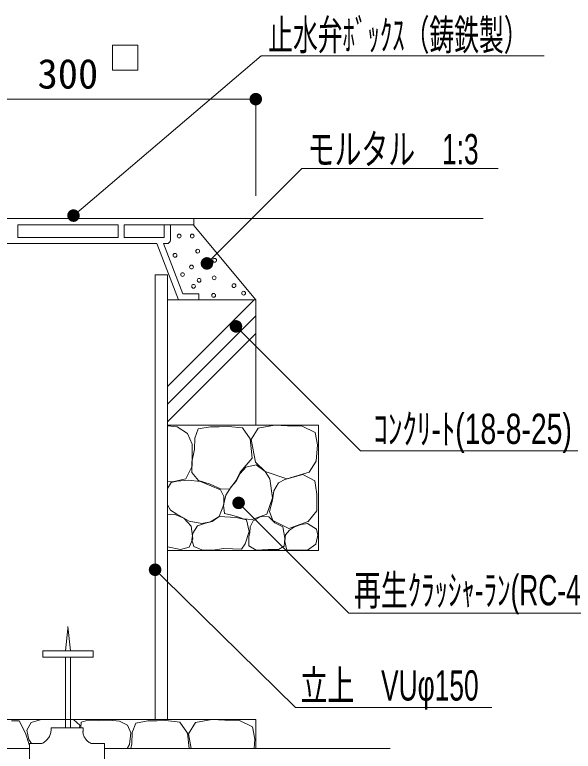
# Model space of a CAD drawing. Units: millimetres on the paper, scale 1:10. Extents: x 11 to 285, y 9 to 196.
# Drawn here: x 50 to 94.6, y 86.2 to 145.1 of the extents above; entities that cross this region are included whole.
import ezdxf
from ezdxf.enums import TextEntityAlignment as Align

# ---------------------------------------------------------------- set-up
doc = ezdxf.new("R2010")
doc.units = ezdxf.units.MM
doc.linetypes.add('USER1', pattern=[100, 75, -25])
for name, color, linetype, lineweight in [('0_2', 1, 'Continuous', 13), ('ハッチ', 4, 'Continuous', 13), ('寸法', 1, 'Continuous', 13), ('本体', 7, 'Continuous', 13)]:
    doc.layers.add(name, color=color, linetype=linetype, lineweight=lineweight)
doc.styles.add('メイリオ', font='')
doc.styles.add('ＭＳ ゴシック', font='')
doc.styles.get('メイリオ').set_extended_font_data('メイリオ')
doc.styles.get('ＭＳ ゴシック').set_extended_font_data('MS Gothic')

# ---------------------------------------------------------------- blocks, each defined once
blk = doc.blocks.new('filled_dot')
at = {"color": 0, "linetype": 'Continuous', "lineweight": -2, "const_width": 1.25}
blk.add_lwpolyline([(-0.625, 0, 1), (0.625, 0, 1)], format="xyb", close=True, dxfattribs=at)

msp = doc.modelspace()

# ---------------------------------------------------------------- linework, layer by layer
at = {"layer": '0_2'}
for p, q in [((55.46, 129.681), (69.674, 141.787)), ((69.674, 141.787), (92.268, 141.787)), ((66.061, 125.923), (72.931, 132.793)), ((72.931, 132.793), (88.614, 132.793)), ((54.698, 129.033), (55.46, 129.681)), ((65.353, 125.216), (66.061, 125.923)), ((67.67, 120.185), (68.377, 119.478)), ((68.377, 119.478), (77.607, 110.248)), ((77.607, 110.248), (94.98, 110.248)), ((67.882, 106.087), (68.589, 105.38)), ((68.589, 105.38), (76.689, 97.28)), ((61.212, 100.746), (61.925, 100.046)), ((61.925, 100.046), (72.426, 89.739)), ((76.689, 97.28), (101.392, 97.28)), ((72.426, 89.739), (88.113, 89.739))]:
    msp.add_line(p, q, dxfattribs=at)
at = {"layer": '0_2', "lineweight": 18}
for p, q in [((54.698, 129.033), (54.706, 129.039)), ((54.698, 129.033), (54.706, 129.039)), ((65.353, 125.216), (65.361, 125.223)), ((65.353, 125.216), (65.361, 125.223)), ((67.67, 120.185), (67.677, 120.178)), ((67.67, 120.185), (67.677, 120.178)), ((67.882, 106.087), (67.889, 106.08)), ((67.882, 106.087), (67.889, 106.08)), ((61.212, 100.746), (61.219, 100.739)), ((61.212, 100.746), (61.219, 100.739))]:
    msp.add_line(p, q, dxfattribs=at)
at = {"layer": 'ハッチ'}
for p, q in [((62.212, 115.39), (69.114, 122.293)), ((62.212, 113.976), (69.256, 121.021)), ((62.212, 112.562), (69.256, 119.606)), ((62.212, 112.234), (62.974, 112.162)), ((62.974, 112.162), (63.812, 111.623)), ((64.665, 111.997), (64.379, 111.25)), ((65.639, 112.173), (64.665, 111.997)), ((66.34, 112.173), (65.639, 112.173)), ((67.061, 112.201), (66.34, 112.173)), ((68.197, 112.084), (67.061, 112.201)), ((68.794, 111.199), (68.197, 112.084)), ((68.882, 111.141), (69.447, 112.046)), ((69.447, 112.046), (70.748, 112.293)), ((70.748, 112.293), (71.795, 112.244)), ((71.795, 112.244), (72.955, 112.216)), ((72.955, 112.216), (74.001, 111.707)), ((63.812, 111.623), (64.179, 110.786)), ((64.379, 111.25), (64.35, 110.356)), ((68.964, 109.662), (68.794, 111.199)), ((74.001, 111.707), (74.171, 110.717)), ((64.179, 110.786), (64.187, 109.011)), ((69.219, 109.334), (68.882, 111.141)), ((74.171, 110.717), (74.086, 109.417)), ((64.35, 110.356), (64.148, 109.376)), ((68.012, 108.541), (68.964, 109.662)), ((64.187, 109.011), (63.662, 108.012)), ((64.148, 109.376), (64.148, 108.512)), ((68.014, 108.433), (68.471, 108.932)), ((68.471, 108.932), (69.274, 109.133)), ((69.995, 108.586), (69.219, 109.334)), ((69.274, 109.133), (69.995, 108.586)), ((74.086, 109.417), (73.52, 108.54)), ((64.148, 108.512), (64.667, 107.878)), ((67.688, 107.824), (68.014, 108.433)), ((67.695, 107.878), (68.012, 108.541)), ((69.995, 108.586), (70.365, 107.998)), ((71.738, 108.003), (69.995, 108.586)), ((73.52, 108.54), (71.738, 108.003)), ((72.246, 108.154), (73.023, 108.348)), ((73.023, 108.348), (73.968, 107.848)), ((62.699, 107.805), (62.212, 107.765)), ((62.212, 107.233), (62.505, 107.706)), ((62.505, 107.706), (62.972, 107.816)), ((63.662, 108.012), (62.699, 107.805)), ((62.972, 107.816), (63.852, 107.898)), ((63.852, 107.898), (64.842, 107.789)), ((64.667, 107.878), (65.619, 107.59)), ((64.842, 107.789), (65.667, 107.459)), ((67.147, 107.186), (67.695, 107.878)), ((67.296, 107.367), (67.688, 107.824)), ((70.365, 107.998), (70.582, 106.497)), ((70.69, 107.043), (71.079, 107.682)), ((71.079, 107.682), (71.579, 107.959)), ((71.579, 107.959), (72.246, 108.154)), ((73.968, 107.848), (74.135, 106.793)), ((65.619, 107.59), (66.426, 107.215)), ((65.667, 107.459), (66.437, 107.129)), ((66.426, 107.215), (67.147, 107.186)), ((66.437, 107.129), (66.712, 106.607)), ((66.861, 106.693), (67.296, 107.367)), ((66.665, 105.91), (66.861, 106.693)), ((66.712, 106.607), (66.712, 105.948)), ((70.582, 106.497), (70.125, 105.192)), ((70.579, 106.293), (70.69, 107.043)), ((74.135, 106.793), (74.135, 105.46)), ((62.45, 105.508), (62.212, 105.941)), ((66.712, 105.948), (66.325, 105.008)), ((66.752, 105.236), (66.665, 105.91)), ((70.356, 105.405), (70.579, 106.293)), ((62.945, 105.178), (62.45, 105.508)), ((70.606, 104.683), (70.356, 105.405)), ((74.135, 105.46), (73.44, 104.599)), ((62.212, 105.122), (62.727, 105.191)), ((62.727, 105.191), (63.497, 104.861)), ((63.935, 104.629), (62.945, 105.178)), ((63.497, 104.861), (64.084, 104.238)), ((66.325, 105.008), (65.64, 104.574)), ((65.764, 104.608), (66.325, 105.008)), ((66.325, 105.008), (67.689, 104.928)), ((67.34, 105.105), (66.752, 105.236)), ((67.993, 104.909), (67.34, 105.105)), ((67.689, 104.928), (68.511, 104.728)), ((68.254, 104.822), (67.993, 104.909)), ((68.972, 104.757), (68.254, 104.822)), ((68.511, 104.728), (68.712, 103.806)), ((70.125, 105.192), (68.972, 104.757)), ((69.049, 104.659), (69.669, 104.99)), ((69.669, 104.99), (70.29, 104.969)), ((70.29, 104.969), (70.766, 104.494)), ((64.952, 104.436), (63.935, 104.629)), ((64.084, 104.238), (64.23, 103.212)), ((64.22, 103.665), (64.601, 104.267)), ((64.601, 104.267), (65.242, 104.467)), ((65.64, 104.574), (64.952, 104.436)), ((65.242, 104.467), (65.764, 104.608)), ((68.779, 103.707), (68.8, 104.183)), ((68.8, 104.183), (69.049, 104.659)), ((71.884, 104.044), (70.606, 104.683)), ((70.766, 104.494), (71.408, 104.183)), ((71.408, 104.183), (71.574, 103.273)), ((73.44, 104.599), (71.884, 104.044)), ((71.946, 103.914), (72.34, 104.163)), ((72.34, 104.163), (72.878, 104.369)), ((72.878, 104.369), (73.395, 104.452)), ((73.395, 104.452), (74.099, 103.976)), ((64.16, 103.144), (64.22, 103.665)), ((68.712, 103.806), (68.411, 102.824)), ((68.697, 103.397), (68.779, 103.707)), ((71.574, 103.004), (71.636, 103.542)), ((71.636, 103.542), (71.946, 103.914)), ((74.099, 103.976), (74.202, 103.501)), ((64.23, 103.212), (63.937, 102.553)), ((64.3, 102.603), (64.16, 103.144)), ((68.697, 102.652), (68.697, 103.397)), ((71.574, 103.273), (71.532, 102.632)), ((71.739, 102.321), (71.574, 103.004)), ((74.202, 103.501), (74.057, 102.797)), ((63.24, 102.369), (62.212, 102.575)), ((63.937, 102.553), (63.24, 102.369)), ((64.942, 102.343), (64.3, 102.603)), ((66.686, 102.443), (65.864, 102.323)), ((68.11, 102.383), (66.686, 102.443)), ((68.411, 102.824), (68.11, 102.383)), ((69.297, 102.301), (68.697, 102.652)), ((70.249, 102.363), (69.297, 102.301)), ((71.056, 102.363), (70.249, 102.363)), ((71.532, 102.632), (71.056, 102.363)), ((74.057, 102.797), (73.374, 102.321)), ((74.256, 102.293), (62.212, 102.293)), ((62.612, 102.293), (74.256, 102.293)), ((65.864, 102.323), (64.942, 102.343)), ((73.374, 102.321), (71.739, 102.321)), ((49.735, 88.689), (50.368, 88.689)), ((50.368, 88.689), (50.874, 87.703)), ((50.979, 87.941), (51.32, 88.549)), ((51.32, 88.549), (52.05, 88.768)), ((52.05, 88.768), (53.633, 88.793)), ((53.633, 88.793), (54.729, 88.768)), ((54.729, 88.768), (55.192, 88.33)), ((55.192, 88.33), (55.165, 88.124)), ((55.289, 88.146), (55.311, 88.565)), ((55.311, 88.565), (55.863, 88.741)), ((55.863, 88.741), (56.702, 88.675)), ((56.702, 88.675), (57.563, 88.741)), ((57.563, 88.741), (58.379, 88.653)), ((58.379, 88.653), (59.019, 88.344)), ((59.019, 88.344), (59.284, 87.726)), ((59.665, 88.497), (59.379, 87.75)), ((60.639, 88.673), (59.665, 88.497)), ((61.34, 88.673), (60.639, 88.673)), ((62.061, 88.701), (61.34, 88.673)), ((63.197, 88.584), (62.061, 88.701)), ((63.794, 87.699), (63.197, 88.584)), ((63.882, 87.641), (64.447, 88.546)), ((64.447, 88.546), (65.748, 88.793)), ((65.748, 88.793), (66.795, 88.744)), ((66.795, 88.744), (67.955, 88.716)), ((67.955, 88.716), (69.001, 88.207)), ((50.874, 87.703), (51.184, 86.721)), ((51.125, 87.186), (50.979, 87.941)), ((59.284, 87.726), (59.174, 86.778)), ((59.379, 87.75), (59.35, 86.856)), ((63.931, 86.459), (63.794, 87.699)), ((69.001, 88.207), (69.171, 87.217)), ((51.339, 86.866), (51.125, 87.186)), ((64.102, 86.459), (63.882, 87.641)), ((69.171, 87.217), (69.122, 86.459)), ((59.174, 86.778), (58.985, 86.459)), ((59.35, 86.856), (59.269, 86.459))]:
    msp.add_line(p, q, dxfattribs=at)
for centre in [(63.134, 127.4), (64.178, 127.4), (62.804, 125.861), (64.618, 126.19), (65.968, 125.465), (64.123, 124.926), (63.408, 124.322), (65.928, 124.065), (64.728, 123.865), (67.512, 123.442), (64.288, 123.387), (68.282, 122.837), (65.888, 122.665)]:
    msp.add_circle(centre, 0.15, dxfattribs=at)
at = {"layer": '寸法'}
for p in [(39.256, 138.336), (69.253, 130.62)]:
    msp.add_line(p, (69.253, 138.336), dxfattribs=at)
at = {"layer": '本体', "color": 3}
for p, q in [((59.824, 142.653), (57.824, 142.653)), ((57.824, 142.653), (57.824, 140.653)), ((59.824, 140.653), (59.824, 142.653)), ((57.824, 140.653), (59.824, 140.653))]:
    msp.add_line(p, q, dxfattribs=at)
at = {"layer": '本体'}
for p, q in [((14.776, 128.793), (59.542, 128.793)), ((50.256, 128.293), (58.256, 128.293)), ((50.256, 127.293), (50.256, 128.293)), ((58.256, 128.293), (58.256, 127.293)), ((58.756, 128.793), (87.405, 128.793)), ((58.756, 128.293), (63.897, 128.293)), ((58.756, 128.293), (58.756, 127.293)), ((61.938, 127.293), (61.938, 128.293)), ((62.438, 128.293), (64.296, 128.293)), ((62.438, 127.093), (62.438, 128.293)), ((64.296, 128.793), (64.296, 128.254)), ((64.296, 128.254), (69.256, 122.293)), ((50.256, 127.293), (58.256, 127.293)), ((58.756, 127.293), (61.938, 127.293)), ((47.104, 126.793), (51.352, 126.793)), ((50.256, 126.793), (59.597, 126.793)), ((58.756, 126.793), (61.357, 126.793)), ((61.357, 126.793), (63.08, 122.293)), ((61.892, 126.793), (63.424, 122.793)), ((61.892, 126.793), (62.138, 126.793)), ((62.138, 126.793), (61.892, 126.793)), ((61.212, 124.293), (61.212, 88.793)), ((61.212, 124.293), (62.212, 124.293)), ((62.212, 124.293), (62.212, 88.793)), ((63.424, 122.793), (64.708, 122.793)), ((64.708, 122.793), (64.708, 122.293)), ((62.212, 122.293), (69.256, 122.293)), ((69.256, 122.293), (69.256, 112.293)), ((62.212, 112.293), (74.256, 112.293)), ((74.256, 112.293), (62.393, 112.293)), ((74.256, 112.293), (74.256, 102.293)), ((74.256, 112.293), (74.256, 102.293)), ((39.256, 88.793), (69.256, 88.793)), ((69.256, 88.793), (69.256, 86.459)), ((52.909, 88.124), (52.909, 87.915))]:
    msp.add_line(p, q, dxfattribs=at)
at = {"layer": '本体', "linetype": 'USER1'}
for p, q in [((54.256, 96.056), (54.056, 94.267)), ((54.238, 96.216), (54.456, 94.267)), ((52.256, 94.267), (56.256, 94.267)), ((52.256, 94.267), (52.256, 93.767)), ((54.056, 94.267), (54.056, 94.243)), ((54.456, 94.267), (54.456, 94.259)), ((56.256, 94.267), (56.256, 93.767)), ((52.256, 93.767), (56.256, 93.767)), ((54.056, 93.767), (54.056, 88.132)), ((54.456, 93.767), (54.456, 88.132)), ((52.909, 88.124), (55.459, 88.124)), ((55.459, 88.124), (55.459, 87.841)), ((51.184, 86.866), (52.172, 86.866)), ((51.184, 86.866), (51.184, 84.316)), ((56.102, 86.866), (57.184, 86.866)), ((57.184, 86.866), (57.184, 84.316)), ((27.768, 86.459), (51.184, 86.459)), ((57.184, 86.459), (79.98, 86.459))]:
    msp.add_line(p, q, dxfattribs=at)
at = {"layer": '本体'}
msp.add_arc((62.138, 127.093), 0.3, 270, 0, dxfattribs=at)
at = {"layer": '本体', "linetype": 'USER1'}
for centre, radius, start, end in [((51.657, 88.011), 1.255, 294.20928, 355.59678), ((56.546, 87.88), 1.099, 181.24021, 246.14035)]:
    msp.add_arc(centre, radius, start, end, dxfattribs=at)

# ---------------------------------------------------------------- block references
at = {"layer": '0_2', "lineweight": 18, "xscale": 0.4, "yscale": 0.4}
for p, rotation in [((54.698, 129.033), 40.4), ((65.353, 125.216), 45), ((67.67, 120.185), 315), ((67.882, 106.087), 315), ((61.212, 100.746), 315.5)]:
    msp.add_blockref('filled_dot', p, dxfattribs=dict(at, rotation=rotation))
at = {"layer": '寸法', "xscale": 0.4, "yscale": 0.4, "rotation": 180}
msp.add_blockref('filled_dot', (69.253, 138.336), dxfattribs=at)

# ---------------------------------------------------------------- texts
at = {"layer": '寸法', "style": 'ＭＳ ゴシック'}
msp.add_text('300', height=2.374, dxfattribs=at).set_placement((51.827, 138.467), align=Align.BOTTOM_LEFT)
at = {"layer": '本体', "color": 3, "style": 'メイリオ'}
for s, width, p in [('止水弁ﾎﾞｯｸｽ（鋳鉄製）', 0.6, (70.25, 141.528)), ('モルタル\u30001:3', 0.65, (73.4, 132.405)), ('ｺﾝｸﾘ-ﾄ(18-8-25)', 0.7, (78.653, 110.07)), ('再生ｸﾗｯｼｬ-ﾗﾝ(RC-40)基礎', 0.65, (77.099, 97.18)), ('立上\u3000VUφ150', 0.65, (72.823, 89.574))]:
    msp.add_text(s, height=2.419, dxfattribs=dict(at, width=width)).set_placement(p, align=Align.BOTTOM_LEFT)

doc.saveas('drawing.dxf')
